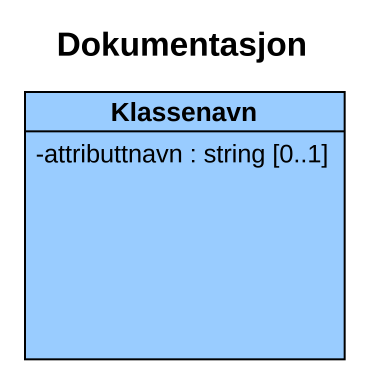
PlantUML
@startuml
title Dokumentasjon
hide circle
hide empty members
skinparam classAttributeIconSize 0
class Klassenavn #99CCFF {
  -attributtnavn : string [0..1]
}
@enduml
